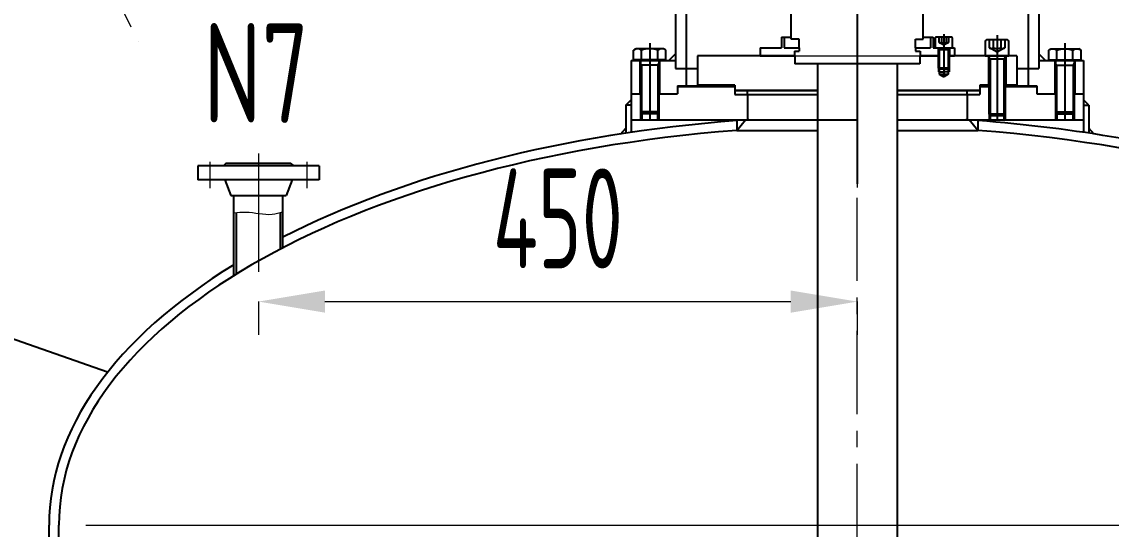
# Model space of a CAD drawing. Header units: millimetres. Extents: x -10 to 6019072, y -115569 to 2.
# Drawn here: x 6007641 to 6008460, y -108881 to -108500 of the extents above; entities that cross this region are included whole.
import ezdxf
from ezdxf.enums import TextEntityAlignment as Align

# ---------------------------------------------------------------- set-up
doc = ezdxf.new("R2010")
doc.units = ezdxf.units.MM
doc.header["$LTSCALE"] = 1000
for name, pattern in [('ACAD_ISO10W100', [18, 12, -3, 0, -3]), ('CENTER', [2, 1.25, -0.25, 0.25, -0.25]), ('CENTERX2', [4, 2.5, -0.5, 0.5, -0.5]), ('DASHED', [0.75, 0.5, -0.25]), ('PHANTOM', [2.5, 1.25, -0.25, 0.25, -0.25, 0.25, -0.25])]:
    doc.linetypes.add(name, pattern=pattern)
doc.layers.get('0').update_dxf_attribs({"lineweight": 25})
for name, color, linetype in [('00', 7, 'Continuous'), ('2', 2, 'DASHED'), ('3', 3, 'Continuous'), ('item', 7, 'Continuous'), ('Layer2', 1, 'ACAD_ISO10W100'), ('Layer3', 2, 'Continuous')]:
    doc.layers.add(name, color=color, linetype=linetype)
for name, color, linetype, lineweight in [('1', 1, 'Continuous', 18), ('1轮廓实线层', 7, 'Continuous', 25), ('3中心线层', 1, 'CENTER', 9), ('5剖面线层', 2, 'Continuous', 9), ('7标注层', 4, 'Continuous', 15), ('9双点划线层', 6, 'PHANTOM', 9), ('CERT', 1, 'CENTERX2', 18), ('中心线', 1, 'CENTER', 9), ('细实线', 6, 'Continuous', 9)]:
    doc.layers.add(name, color=color, linetype=linetype, lineweight=lineweight)
doc.styles.get("Standard").update_dxf_attribs({"font": 'gbenor.shx', "width": 0.707, "bigfont": 'gbcbig.shx'})
doc.dimstyles.new('STANDARD$0', dxfattribs={"dimscale": 50, "dimtxt": 1.5, "dimasz": 1, "dimexe": 0.5, "dimexo": 0.5, "dimgap": 0.5, "dimtad": 1, "dimdec": 1, "dimdsep": 46, "dimtxsty": 'Standard', "dimcen": 0.09, "dimclrd": 2, "dimclre": 2, "dimclrt": 2, "dimadec": 0, "dimazin": 0, "dimtfac": 1, "dimtdec": 1, "dimtmove": 0, "dimatfit": 3, "dimfxl": 0, "dimtolj": 1, "dimtzin": 0, "dimlwd": 13, "dimlwe": 13, "dimarcsym": 0})

# ---------------------------------------------------------------- blocks, each defined once
blk = doc.blocks.new('*U334', base_point=(-70.66, 734.21))
at = {"layer": '00', "color": 4}
for p, q in [((-78.52, 746.34), (-79.46, 744.71)), ((-71.16, 746.34), (-78.52, 746.34)), ((-71.16, 746.34), (-71.16, 722.09)), ((-79.46, 744.71), (-79.46, 723.71)), ((-71.16, 740.27), (-78.52, 740.27)), ((-70.66, 743.66), (-71.16, 743.66)), ((-70.66, 743.66), (-70.66, 724.76)), ((-70.66, 741.21), (-32.06, 741.21)), ((-67.16, 741.21), (-67.16, 727.21)), ((-32.06, 741.21), (-32.06, 727.21)), ((-32.06, 741.21), (-30.66, 739.81)), ((-30.66, 739.81), (-30.66, 728.61)), ((-30.66, 728.61), (-32.06, 727.21)), ((-78.52, 722.09), (-79.46, 723.71)), ((-71.16, 728.15), (-78.52, 728.15)), ((-71.16, 722.09), (-78.52, 722.09)), ((-70.66, 724.76), (-71.16, 724.76)), ((-70.66, 727.21), (-32.06, 727.21))]:
    blk.add_line(p, q, dxfattribs=at)
for centre, radius, start, end in [((-74.09, 743.3), 5.37, 154.38426, 214.38424), ((-59.39, 734.21), 20.06, 162.41205, 197.58795), ((-74.09, 725.12), 5.37, 145.61576, 205.61574)]:
    blk.add_arc(centre, radius, start, end, dxfattribs=at)
at = {"layer": '1', "color": 7}
for p, q in [((-67.16, 740.16), (-68.98, 741.21)), ((-67.16, 740.16), (-31.01, 740.16)), ((-67.16, 728.26), (-68.98, 727.21)), ((-67.16, 728.26), (-31.01, 728.26))]:
    blk.add_line(p, q, dxfattribs=at)
at = {"layer": '3', "color": 1}
for q in [(-26.46, 734.21), (-83.66, 734.21)]:
    blk.add_line((-83.66, 734.21), q, dxfattribs=at)
blk = doc.blocks.new('*U337', base_point=(-68.84, 716.1))
at = {"layer": '00', "color": 4}
for p, q in [((-80.84, 723.9), (-80.84, 708.3)), ((-66.44, 722.1), (-66.44, 710.1)), ((-25.04, 722.1), (-25.04, 710.1))]:
    blk.add_line(p, q, dxfattribs=at)
at = {"layer": '00', "color": 4, "linetype": 'Continuous'}
for p, q in [((-68.84, 725.1), (-79.64, 725.1)), ((-68.84, 707.1), (-68.84, 725.1)), ((-68.84, 722.1), (-25.04, 722.1)), ((-25.04, 722.1), (-23.84, 720.9)), ((-23.84, 720.9), (-23.84, 711.3)), ((-79.64, 707.1), (-68.84, 707.1)), ((-25.04, 710.1), (-68.84, 710.1)), ((-23.84, 711.3), (-25.04, 710.1))]:
    blk.add_line(p, q, dxfattribs=at)
at = {"layer": '00', "color": 7, "linetype": 'Continuous'}
for p, q in [((-66.44, 721.2), (-24.14, 721.2)), ((-66.44, 711), (-24.14, 711))]:
    blk.add_line(p, q, dxfattribs=at)
at = {"layer": '00', "color": 1, "linetype": 'CENTER'}
blk.add_line((-84.44, 716.1), (-20.24, 716.1), dxfattribs=at)
at = {"layer": '00', "color": 4}
for centre, start, end in [((-79.64, 723.9), 90, 180), ((-79.64, 708.3), 180, 270)]:
    blk.add_arc(centre, 1.2, start, end, dxfattribs=at)
at = {"layer": '1', "color": 7}
for p, q in [((-66.44, 721.2), (-67.99, 722.1)), ((-67.99, 710.1), (-66.44, 711))]:
    blk.add_line(p, q, dxfattribs=at)
at = {"layer": '2', "color": 2}
for p, q in [((-80.84, 721.88), (-74.84, 721.88)), ((-74.84, 721.88), (-71.5, 716.1)), ((-80.84, 718.99), (-74.84, 718.99)), ((-80.84, 713.21), (-74.84, 713.21)), ((-71.5, 716.1), (-74.84, 710.33)), ((-74.84, 710.33), (-80.84, 710.33)), ((-74.84, 710.33), (-74.84, 710.33))]:
    blk.add_line(p, q, dxfattribs=at)
for centre, radius, start, end in [((-76.86, 720.43), 2.49, 324.51065, 35.48935), ((-83.63, 716.1), 9.25, 341.81945, 18.18055), ((-76.86, 711.77), 2.49, 324.51065, 35.48935)]:
    blk.add_arc(centre, radius, start, end, dxfattribs=at)
blk = doc.blocks.new('*U338', base_point=(-68.84, 716.1))
at = {"layer": '00', "color": 4}
for p, q in [((-76.84, 721.8), (-76.84, 710.4)), ((-67.24, 720.1), (-67.24, 712.1)), ((-53.64, 720.1), (-53.64, 712.1))]:
    blk.add_line(p, q, dxfattribs=at)
at = {"layer": '00', "color": 4, "linetype": 'Continuous'}
for p, q in [((-68.84, 722.6), (-76.04, 722.6)), ((-68.84, 709.6), (-68.84, 722.6)), ((-68.84, 720.1), (-53.64, 720.1)), ((-53.64, 720.1), (-52.84, 719.3)), ((-52.84, 712.9), (-53.64, 712.1)), ((-52.84, 719.3), (-52.84, 712.9)), ((-76.04, 709.6), (-68.84, 709.6)), ((-53.64, 712.1), (-68.84, 712.1))]:
    blk.add_line(p, q, dxfattribs=at)
at = {"layer": '00', "color": 1, "linetype": 'CENTER'}
blk.add_line((-79.24, 716.1), (-50.44, 716.1), dxfattribs=at)
at = {"layer": '00', "color": 7, "linetype": 'Continuous'}
for p, q in [((-67.24, 719.5), (-53.04, 719.5)), ((-67.24, 712.7), (-53.04, 712.7))]:
    blk.add_line(p, q, dxfattribs=at)
at = {"layer": '00', "color": 4}
for centre, start, end in [((-76.04, 721.8), 90, 180), ((-76.04, 710.4), 180, 270)]:
    blk.add_arc(centre, 0.8, start, end, dxfattribs=at)
at = {"layer": '1', "color": 7}
for p, q in [((-67.24, 719.5), (-68.27, 720.1)), ((-68.27, 712.1), (-67.24, 712.7))]:
    blk.add_line(p, q, dxfattribs=at)
at = {"layer": '2', "color": 2}
for p, q in [((-76.84, 719.57), (-72.84, 719.57)), ((-76.84, 717.83), (-72.84, 717.83)), ((-76.84, 714.37), (-72.84, 714.37)), ((-72.84, 712.64), (-76.84, 712.64)), ((-72.84, 719.57), (-70.83, 716.1)), ((-70.83, 716.1), (-72.84, 712.64)), ((-72.84, 712.64), (-72.84, 712.64))]:
    blk.add_line(p, q, dxfattribs=at)
for centre, radius, start, end in [((-74.05, 718.7), 1.49, 324.51067, 35.48933), ((-78.11, 716.1), 5.55, 341.81944, 18.18056), ((-74.05, 713.5), 1.49, 324.51067, 35.48933)]:
    blk.add_arc(centre, radius, start, end, dxfattribs=at)
blk = doc.blocks.new('*D518')
at = {"layer": '5剖面线层', "color": 2, "lineweight": 13, "transparency": 16777216}
for p, q in [((6008104.62, -107267.35), (6006719.7, -107267.35)), ((6006744.7, -107317.35), (6006744.7, -111935.65)), ((6007628.56, -111985.65), (6006719.7, -111985.65))]:
    blk.add_line(p, q, dxfattribs=at)
at = {"layer": '5剖面线层', "color": 2, "transparency": 16777216}
for points in [[(6006736.37, -107317.35), (6006753.03, -107317.35), (6006744.7, -107267.35)], [(6006736.37, -111935.65), (6006753.03, -111935.65), (6006744.7, -111985.65)]]:
    blk.add_solid(points, dxfattribs=at)
at = {"layer": 'Defpoints', "color": 0, "transparency": 16777216}
for p in [(6008129.62, -107267.35), (6006744.7, -111985.65), (6007653.56, -111985.65)]:
    blk.add_point(p, dxfattribs=at)
at = {"layer": '5剖面线层', "color": 2, "transparency": 16777216, "insert": (6006682.2, -109626.5), "char_height": 75, "attachment_point": 5, "rotation": 90}
blk.add_mtext('\\A1;4718.3', dxfattribs=at)
blk = doc.blocks.new('*D521')
at = {"layer": '5剖面线层', "color": 2, "lineweight": 13, "transparency": 16777216}
for p, q in [((6007818.96, -108710.42), (6007818.96, -108735.42)), ((6007868.96, -108710.42), (6008218.95, -108710.42)), ((6008268.95, -108710.42), (6008268.95, -108735.42))]:
    blk.add_line(p, q, dxfattribs=at)
at = {"layer": '5剖面线层', "color": 2, "transparency": 16777216}
for points in [[(6007868.96, -108702.09), (6007868.96, -108718.75), (6007818.96, -108710.42)], [(6008218.95, -108702.09), (6008218.95, -108718.75), (6008268.95, -108710.42)]]:
    blk.add_solid(points, dxfattribs=at)
at = {"layer": 'Defpoints', "color": 0, "transparency": 16777216}
for p in [(6007818.96, -108687.94), (6008268.95, -108687.94), (6008268.95, -108710.42)]:
    blk.add_point(p, dxfattribs=at)
at = {"layer": '5剖面线层', "color": 2, "transparency": 16777216, "insert": (6008043.96, -108647.92), "char_height": 75, "attachment_point": 5}
blk.add_mtext('\\A1;450', dxfattribs=at)

msp = doc.modelspace()

# ---------------------------------------------------------------- linework, layer by layer
for p, q in [((6008127.45, -108529.3), (6008132.45, -108524.3)), ((6008410.45, -108529.3), (6008405.45, -108524.3))]:
    msp.add_line(p, q)
at = {"ltscale": 10}
for p, q in [((6008329.95, -108535), (6008329.95, -108537.8)), ((6008337.95, -108535), (6008337.95, -108537.8)), ((6008105.95, -108567.9), (6008105.95, -108573.8)), ((6008119.95, -108567.9), (6008119.95, -108573.8)), ((6008367.95, -108569.6), (6008367.95, -108573.8)), ((6008379.95, -108569.6), (6008379.95, -108573.8)), ((6008417.95, -108567.9), (6008417.95, -108573.8)), ((6008431.95, -108567.9), (6008431.95, -108573.8)), ((6008178.45, -108573.8), (6008178.45, -108581.83)), ((6008178.45, -108573.8), (6008238.95, -108573.8)), ((6008298.95, -108573.8), (6008359.45, -108573.8)), ((6008359.45, -108573.8), (6008359.45, -108581.83)), ((6008178.45, -108581.83), (6008238.95, -108581.83)), ((6008298.95, -108581.83), (6008359.45, -108581.83))]:
    msp.add_line(p, q, dxfattribs=at)
at = {"ltscale": 6}
for p, q in [((6008094.95, -108562.85), (6008098.95, -108558.85)), ((6008442.95, -108562.85), (6008438.95, -108558.85)), ((6008178.45, -108581.83), (6008184.85, -108573.8)), ((6008359.45, -108581.83), (6008353.05, -108573.8)), ((6008090.95, -108584.75), (6008094.95, -108580.02)), ((6008446.95, -108584.75), (6008442.95, -108580.02))]:
    msp.add_line(p, q, dxfattribs=at)
at = {"layer": '1轮廓实线层', "ltscale": 14}
for p, q in [((6007864.56, -108608.52), (6007773.36, -108608.52)), ((6007773.36, -108608.52), (6007773.36, -108618.86)), ((6007794.52, -108606.7), (6007792.69, -108608.52)), ((6007843.41, -108606.7), (6007794.52, -108606.7)), ((6007843.41, -108606.7), (6007845.23, -108608.52)), ((6007864.56, -108608.52), (6007864.56, -108618.86)), ((6007864.56, -108618.86), (6007773.36, -108618.86)), ((6007793.61, -108618.86), (6007798.17, -108630.8)), ((6007844.32, -108618.86), (6007839.76, -108630.8)), ((6007798.17, -108630.8), (6007839.76, -108630.8)), ((6007800.6, -108690.9), (6007800.6, -108630.8)), ((6007837.32, -108670.06), (6007837.32, -108630.8)), ((6007802.42, -108689.76), (6007802.42, -108643.73)), ((6007835.5, -108671.07), (6007835.5, -108643.65))]:
    msp.add_line(p, q, dxfattribs=at)
at = {"layer": '1轮廓实线层', "extrusion": (1.22461e-16, 0, -1)}
for p, q in [((6007661.61, -108901.45), (6007661.61, -108878.37)), ((6007669, -108901.45), (6007669, -108878.37))]:
    msp.add_line(p, q, dxfattribs=at)
at = {"layer": '1轮廓实线层'}
for major_axis, ratio, start_param, end_param in [((-607.33, 0), 0.506079, -1.421227, -0.780325), ((-607.33, 0), 0.506079, -1.43601, -1.43445), ((607.33, 0), 0.506079, 1.43445, 1.43601), ((607.33, 0), 0.506079, 1.057399, 1.421227), ((-599.95, 0), 0.5, -1.419372, 0), ((599.95, 0), 0.5, 0, 1.419372), ((-607.33, 0), 0.506079, -0.690145, 0)]:
    msp.add_ellipse((6008268.95, -108878.37), major_axis=major_axis, ratio=ratio, start_param=start_param, end_param=end_param, dxfattribs=at)
at = {"layer": '3中心线层', "ltscale": 0.05}
msp.add_line((6008268.95, -111794.9), (6008268.95, -107381.51), dxfattribs=at)
at = {"layer": '3中心线层'}
msp.add_line((6007689.3, -108878.37), (6008848.59, -108878.37), dxfattribs=at)
at = {"layer": '7标注层', "color": 3, "ltscale": 0.001}
msp.add_line((6008195.95, -108525.8), (6008316.2, -108525.8), dxfattribs=at)
at = {"layer": '9双点划线层', "ltscale": 0.05}
msp.add_line((6007684.06, -108425.74), (6007728.87, -108515.29), dxfattribs=at)
at = {"layer": 'CERT', "lineweight": 15}
msp.add_line((6008268.95, -107870.46), (6008268.95, -108624.7), dxfattribs=at)
at = {"layer": 'item', "color": 1, "linetype": 'Continuous', "ltscale": 10}
msp.add_line((6007705.6, -108763.54), (6007054.47, -108535.27), dxfattribs=at)
at = {"layer": 'Layer2'}
for p, q in [((6008268.95, -108004.3), (6008268.95, -108621.91)), ((6008333.95, -108519.8), (6008333.95, -108525.8)), ((6008112.95, -108529.3), (6008112.95, -108554.3)), ((6008333.95, -108525.8), (6008333.95, -108541.46)), ((6008373.95, -108525.8), (6008373.95, -108547.8)), ((6008424.95, -108529.3), (6008424.95, -108554.3)), ((6008112.95, -108554.3), (6008112.95, -108573.8)), ((6008373.95, -108548.8), (6008373.95, -108573.8)), ((6008424.95, -108554.3), (6008424.95, -108573.8))]:
    msp.add_line(p, q, dxfattribs=at)
at = {"layer": 'Layer3'}
for p, q in [((6008132.45, -108019.3), (6008132.45, -108535.3)), ((6008140.45, -108019.3), (6008140.45, -108548.3)), ((6008397.45, -108019.3), (6008397.45, -108548.3)), ((6008405.45, -108019.3), (6008405.45, -108535.3)), ((6008211.95, -108511.8), (6008211.95, -108519.8)), ((6008211.95, -108511.8), (6008219.37, -108511.8)), ((6008213.95, -108511.8), (6008213.95, -108519.8)), ((6008318.53, -108511.8), (6008325.95, -108511.8)), ((6008323.95, -108511.8), (6008323.95, -108519.8)), ((6008325.95, -108511.8), (6008325.95, -108519.8)), ((6008195.95, -108519.8), (6008195.95, -108525.8)), ((6008195.95, -108519.8), (6008211.95, -108519.8)), ((6008213.95, -108519.8), (6008225.2, -108519.8)), ((6008225.2, -108519.8), (6008225.2, -108522.3)), ((6008312.7, -108519.8), (6008312.7, -108522.3)), ((6008312.7, -108519.8), (6008323.95, -108519.8)), ((6008325.95, -108519.8), (6008341.95, -108519.8)), ((6008329.7, -108519.8), (6008329.7, -108525.8)), ((6008338.2, -108519.8), (6008338.2, -108525.8)), ((6008341.95, -108519.8), (6008341.95, -108525.8)), ((6008098.95, -108529.3), (6008098.95, -108554.3)), ((6008098.95, -108529.3), (6008132.45, -108529.3)), ((6008105.45, -108529.3), (6008105.45, -108554.3)), ((6008120.45, -108529.3), (6008120.45, -108554.3)), ((6008148.95, -108525.8), (6008148.95, -108547.8)), ((6008221.95, -108525.8), (6008148.95, -108525.8)), ((6008195.95, -108525.8), (6008221.95, -108525.8)), ((6008221.7, -108522.3), (6008221.7, -108525.8)), ((6008221.7, -108522.3), (6008225.2, -108522.3)), ((6008221.95, -108525.8), (6008221.95, -108531.8)), ((6008312.7, -108522.3), (6008316.2, -108522.3)), ((6008315.95, -108525.8), (6008315.95, -108531.8)), ((6008329.95, -108525.8), (6008315.95, -108525.8)), ((6008315.95, -108525.8), (6008329.95, -108525.8)), ((6008316.2, -108522.3), (6008316.2, -108525.8)), ((6008388.95, -108525.8), (6008337.95, -108525.8)), ((6008337.95, -108525.8), (6008341.95, -108525.8)), ((6008367.45, -108525.8), (6008367.45, -108547.8)), ((6008380.45, -108525.8), (6008380.45, -108547.8)), ((6008388.95, -108525.8), (6008388.95, -108547.8)), ((6008405.45, -108529.3), (6008438.95, -108529.3)), ((6008417.45, -108529.3), (6008417.45, -108554.3)), ((6008432.45, -108529.3), (6008432.45, -108554.3)), ((6008438.95, -108529.3), (6008438.95, -108554.3)), ((6008132.45, -108535.3), (6008148.95, -108535.3)), ((6008268.95, -108531.8), (6008221.95, -108531.8)), ((6008238.95, -108531.8), (6008238.95, -108973.27)), ((6008315.95, -108531.8), (6008268.95, -108531.8)), ((6008298.95, -108531.8), (6008298.95, -108973.28)), ((6008329.95, -108537.8), (6008333.95, -108537.8)), ((6008337.95, -108537.8), (6008333.95, -108537.8)), ((6008388.95, -108535.3), (6008405.45, -108535.3)), ((6008330.55, -108539.5), (6008337.35, -108539.5)), ((6008330.55, -108539.5), (6008333.95, -108541.46)), ((6008337.35, -108539.5), (6008333.95, -108541.46)), ((6008098.95, -108554.3), (6008098.95, -108573.8)), ((6008098.95, -108554.3), (6008105.95, -108554.3)), ((6008098.95, -108554.3), (6008105.95, -108554.3)), ((6008119.95, -108554.3), (6008133.95, -108554.3)), ((6008119.95, -108554.3), (6008133.95, -108554.3)), ((6008133.95, -108548.3), (6008133.95, -108554.3)), ((6008133.95, -108548.3), (6008176.95, -108548.3)), ((6008133.95, -108548.8), (6008133.95, -108554.3)), ((6008133.95, -108548.8), (6008176.95, -108548.8)), ((6008176.95, -108547.8), (6008148.95, -108547.8)), ((6008176.95, -108547.8), (6008176.95, -108551.8)), ((6008176.95, -108548.8), (6008176.95, -108554.8)), ((6008176.95, -108551.8), (6008238.95, -108551.8)), ((6008238.95, -108551.8), (6008176.95, -108551.8)), ((6008298.95, -108551.8), (6008360.95, -108551.8)), ((6008360.95, -108551.8), (6008298.95, -108551.8)), ((6008360.95, -108547.8), (6008360.95, -108551.8)), ((6008367.95, -108547.8), (6008360.95, -108547.8)), ((6008360.95, -108548.3), (6008367.95, -108548.3)), ((6008360.95, -108548.8), (6008360.95, -108554.8)), ((6008360.95, -108548.8), (6008367.95, -108548.8)), ((6008388.95, -108547.8), (6008379.95, -108547.8)), ((6008379.95, -108548.3), (6008403.95, -108548.3)), ((6008379.95, -108548.8), (6008403.95, -108548.8)), ((6008403.95, -108548.3), (6008403.95, -108554.3)), ((6008403.95, -108548.8), (6008403.95, -108554.3)), ((6008403.95, -108554.3), (6008417.95, -108554.3)), ((6008403.95, -108554.3), (6008417.95, -108554.3)), ((6008431.95, -108554.3), (6008438.95, -108554.3)), ((6008431.95, -108554.3), (6008438.95, -108554.3)), ((6008438.95, -108554.3), (6008438.95, -108573.8)), ((6008176.95, -108554.8), (6008238.95, -108554.8)), ((6008186.45, -108554.8), (6008186.45, -108573.8)), ((6008298.95, -108554.8), (6008360.95, -108554.8)), ((6008351.45, -108554.8), (6008351.45, -108573.8)), ((6008098.95, -108573.8), (6008268.95, -108573.8)), ((6008298.95, -108573.8), (6008438.95, -108573.8))]:
    msp.add_line(p, q, dxfattribs=at)
at = {"layer": 'Layer3', "ltscale": 10}
for p, q in [((6008219.37, -108513.17), (6008219.37, -108488.51)), ((6008318.53, -108513.17), (6008318.53, -108488.51)), ((6008225.2, -108513.17), (6008219.37, -108513.17)), ((6008225.2, -108519.8), (6008225.2, -108513.17)), ((6008312.7, -108519.8), (6008312.7, -108513.17)), ((6008312.7, -108513.17), (6008318.53, -108513.17)), ((6008330.55, -108535.6), (6008330.55, -108539.5)), ((6008337.35, -108535.6), (6008337.35, -108539.5)), ((6008186.45, -108554.8), (6008186.45, -108551.8)), ((6008351.45, -108554.8), (6008351.45, -108551.8)), ((6008107, -108568.95), (6008107, -108573.8)), ((6008118.9, -108568.95), (6008118.9, -108573.8)), ((6008368.85, -108570.5), (6008368.85, -108573.8)), ((6008379.05, -108570.5), (6008379.05, -108573.8)), ((6008419, -108568.95), (6008419, -108573.8)), ((6008430.9, -108568.95), (6008430.9, -108573.8))]:
    msp.add_line(p, q, dxfattribs=at)
at = {"layer": 'Layer3', "ltscale": 6}
for p, q in [((6008098.95, -108562.85), (6008094.95, -108562.85)), ((6008094.95, -108562.85), (6008094.95, -108584.08)), ((6008438.95, -108562.85), (6008442.95, -108562.85)), ((6008442.95, -108562.85), (6008442.95, -108584.08)), ((6008098.95, -108573.8), (6008098.95, -108583.43)), ((6008438.95, -108573.8), (6008438.95, -108583.43))]:
    msp.add_line(p, q, dxfattribs=at)
at = {"layer": '中心线'}
for p, q in [((6007818.96, -108599.2), (6007818.96, -108687.94)), ((6007782.48, -108605.51), (6007782.48, -108625.26)), ((6007855.44, -108605.51), (6007855.44, -108625.26))]:
    msp.add_line(p, q, dxfattribs=at)
at = {"layer": '细实线'}
msp.add_open_spline([(6007837.32, -108643.04), (6007834.68, -108643.97), (6007825.69, -108646.5), (6007813.16, -108642.74), (6007803.59, -108643.56), (6007800.6, -108643.94)], degree=3, knots=[8.189355, 8.189355, 8.189355, 8.189355, 21.871101, 54.375771, 69.228128, 69.228128, 69.228128, 69.228128], dxfattribs=at)

# ---------------------------------------------------------------- block references
at = {"layer": 'item', "rotation": 270}
msp.add_blockref('*U334', (6008112.95, -108529.3), dxfattribs=at)
at = {"layer": 'item', "xscale": -1, "rotation": 90}
msp.add_blockref('*U334', (6008424.95, -108529.3), dxfattribs=at)
at = {"layer": 'Layer3', "rotation": 270}
for name, p in [('*U338', (6008333.95, -108519.8)), ('*U337', (6008373.95, -108525.8))]:
    msp.add_blockref(name, p, dxfattribs=at)

# ---------------------------------------------------------------- texts
at = {"width": 0.8}
msp.add_text('N7', height=74.795, dxfattribs=at).set_placement((6007817.26, -108538.66), align=Align.MIDDLE)

# ---------------------------------------------------------------- dimensions: what is measured, and where the dimension line sits
at = {"layer": '5剖面线层'}
dim = msp.add_linear_dim(base=(6006744.7, -111985.65), p1=(6008129.62, -107267.35), p2=(6007653.56, -111985.65), angle=90, dimstyle='STANDARD$0', override={"dimfxl": 600, "dimfxlon": 1}, dxfattribs=at)
dim.commit()
dim.dimension.update_dxf_attribs({"geometry": '*D518', "text_midpoint": (6006744.7, -109626.5), "dimtype": 160})
dim = msp.add_linear_dim(base=(6008268.95, -108710.42), p1=(6007818.96, -108687.94), p2=(6008268.95, -108687.94), dimstyle='STANDARD$0', override={"dimfxl": 600, "dimfxlon": 1}, dxfattribs=at)
dim.commit()
dim.dimension.update_dxf_attribs({"geometry": '*D521', "text_midpoint": (6008043.96, -108647.92)})

doc.saveas('drawing.dxf')
